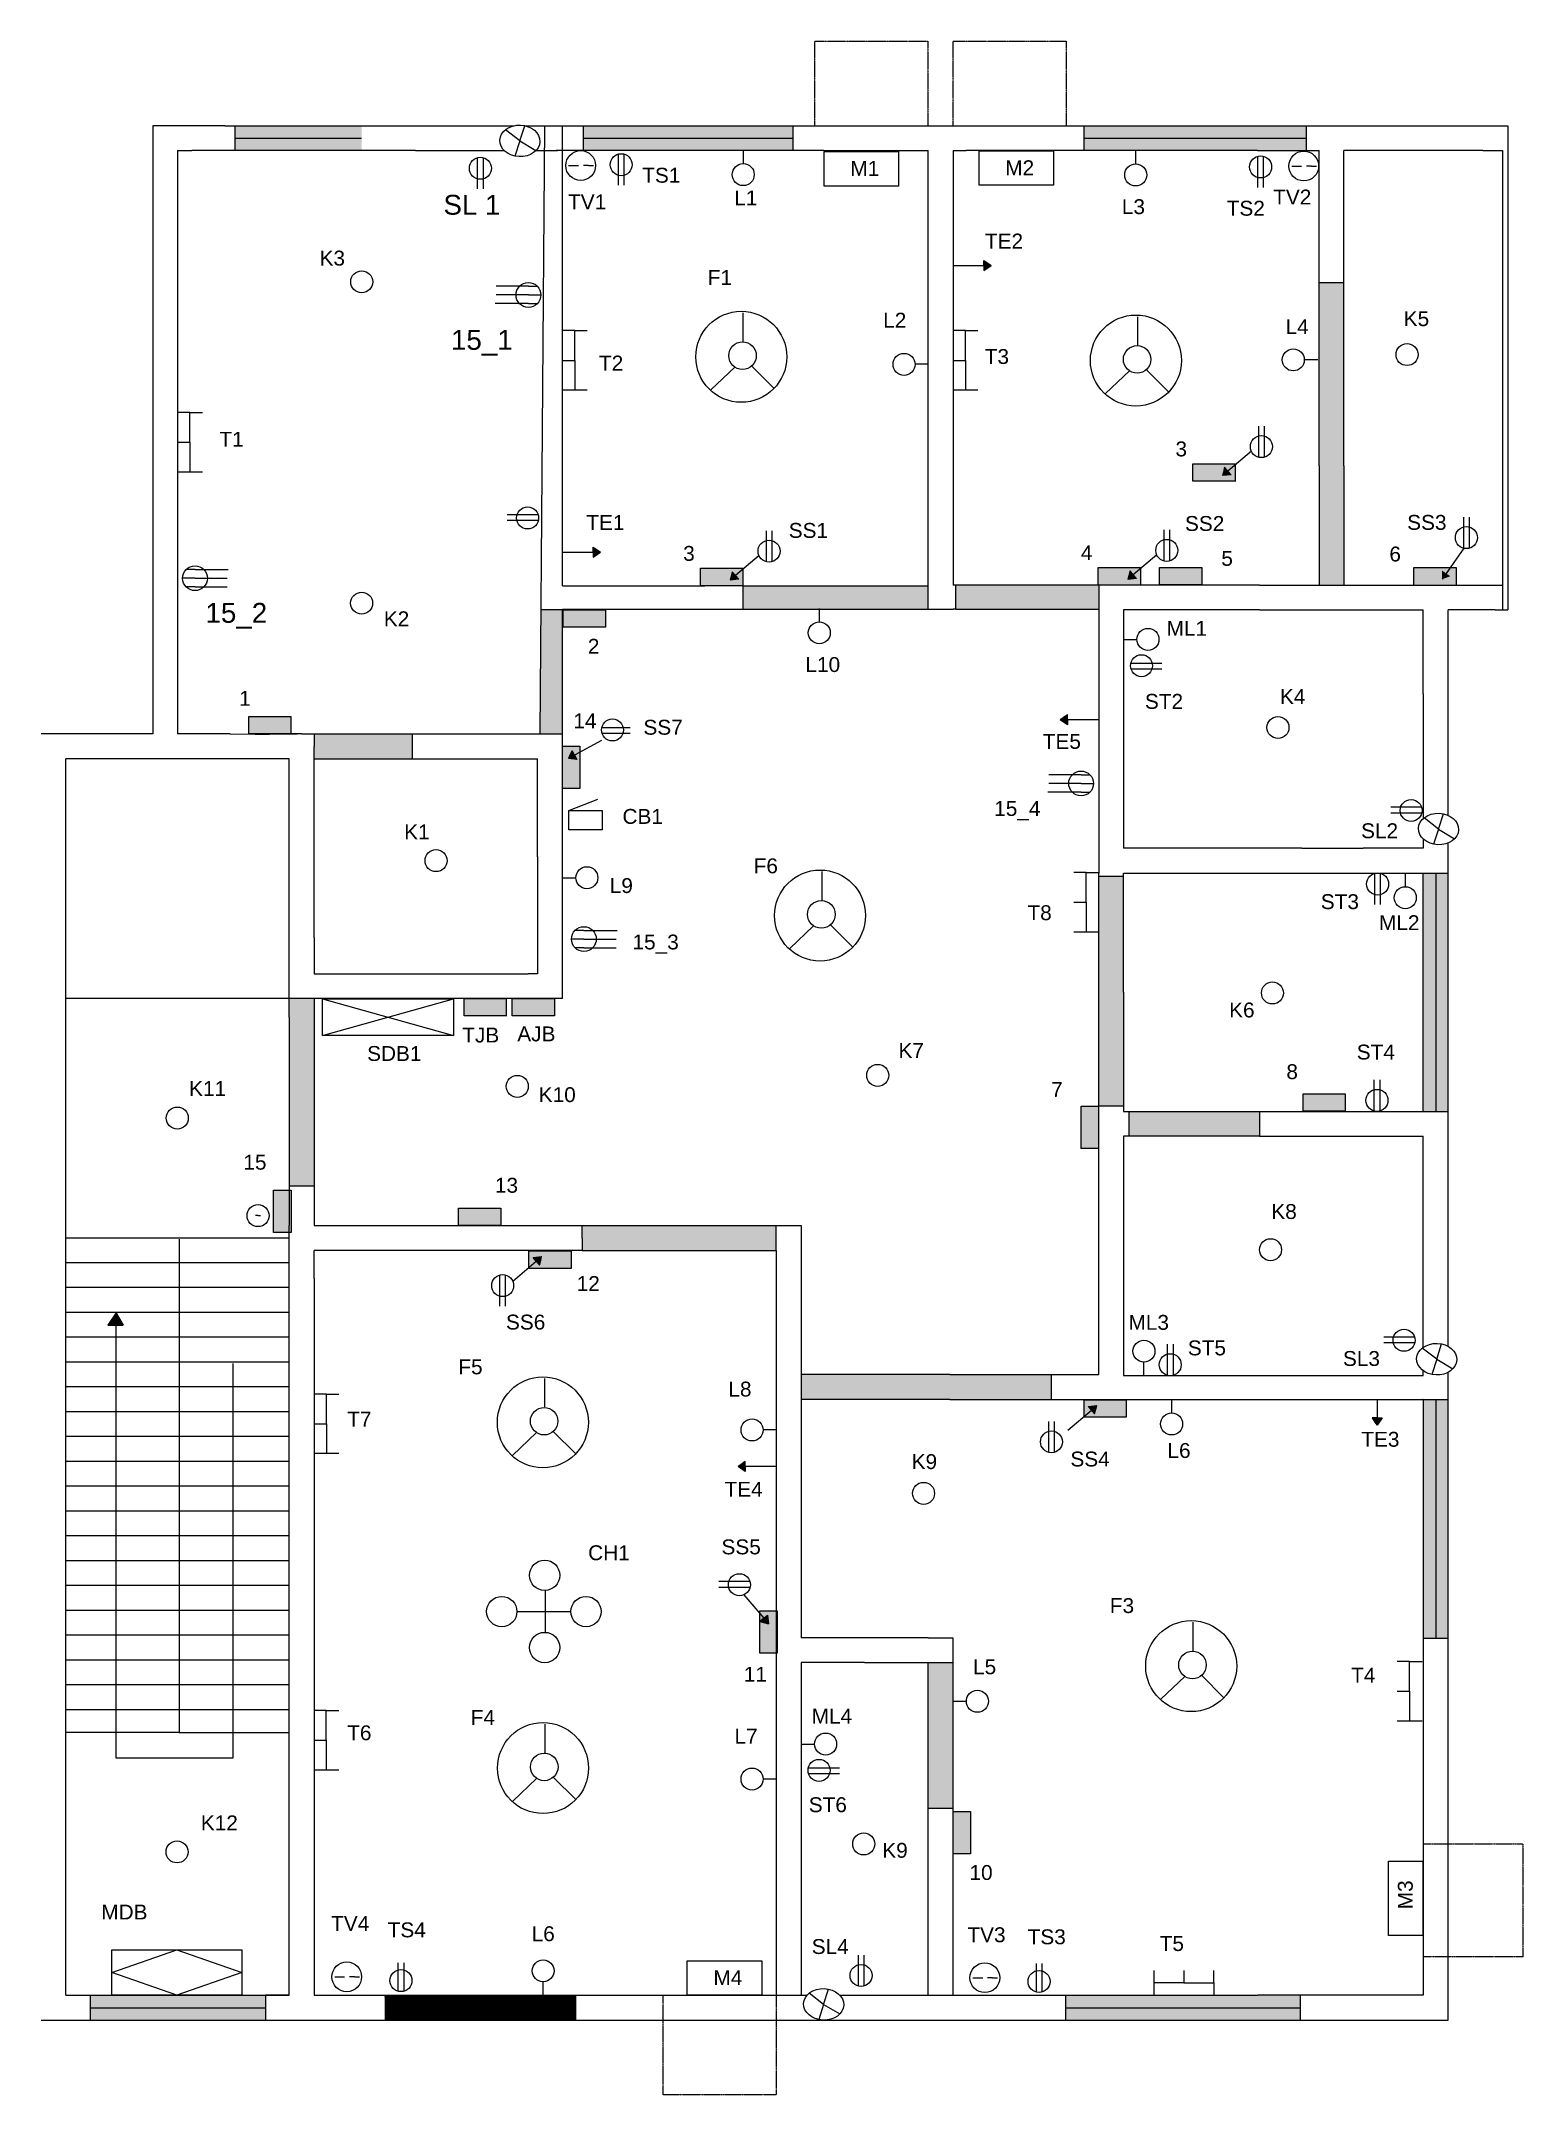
# Model space of a CAD drawing. Header units: inches. Extents: x 172 to 769, y 125 to 952.
import ezdxf

# ---------------------------------------------------------------- set-up
doc = ezdxf.new("R2010")
doc.units = ezdxf.units.IN
doc.header["$MEASUREMENT"] = 0
doc.linetypes.add('HIDDEN', pattern=[0.375, 0.25, -0.125])
doc.linetypes.add('HIDDEN2', pattern=[0.1875, 0.125, -0.0625])
doc.layers.add('A-Anno-Dims', color=7, linetype='Continuous', lineweight=30)
doc.layers.add('G-Anno-Nplt', color=7, linetype='HIDDEN2', lineweight=18, plot=False)
doc.styles.get("Standard").update_dxf_attribs({"font": 'arial.ttf'})

msp = doc.modelspace()

# ---------------------------------------------------------------- hatches: boundary and pattern name
h = msp.add_hatch(color=101)
h.dxf.hatch_style = 1
h.paths.add_polyline_path([(274.95, 912.85), (250.21, 912.85), (250.21, 907.85), (274.95, 907.85)])
h.paths.add_polyline_path([(274.95, 917.85), (250.21, 917.85), (250.21, 912.85), (274.95, 912.85)])
h = msp.add_hatch(color=101)
h.dxf.hatch_style = 1
h.paths.add_polyline_path([(301.16, 917.85), (250.21, 917.85), (250.21, 907.85), (301.16, 907.85)])
h = msp.add_hatch(color=101)
h.dxf.hatch_style = 1
h.paths.add_polyline_path([(474.96, 917.85), (390.52, 917.85), (390.52, 912.77), (474.96, 912.85)])
h.paths.add_polyline_path([(474.96, 912.85), (390.52, 912.77), (390.52, 907.85), (474.96, 907.85)])
h.paths.add_polyline_path([(681.76, 917.85), (667.04, 917.85), (592.1, 917.85), (592.1, 912.85), (681.76, 912.85)])
h.paths.add_polyline_path([(681.76, 912.85), (592.1, 912.85), (592.1, 907.85), (662.04, 907.85), (681.76, 907.85)])
at = {"true_color": 0xffffff}
h = msp.add_hatch(color=7, dxfattribs=at)
h.dxf.hatch_style = 1
h.paths.add_polyline_path([(551.81, 863.49), (551.81, 861.49), (554.67, 861.49)])
h.paths.add_polyline_path([(553.45, 860.64), (554.67, 861.49), (551.81, 861.49), (551.81, 859.49)])
at = {"true_color": 0x727430}
h = msp.add_hatch(color=67, dxfattribs=at)
h.dxf.hatch_style = 1
h.paths.add_polyline_path([(686.79, 780.85), (686.79, 732.85), (696.79, 732.85), (696.79, 780.85), (696.79, 854.7), (686.79, 854.7)])
h = msp.add_hatch(color=8)
h.dxf.hatch_style = 1
h.paths.add_polyline_path([(635.97, 781.65), (635.97, 774.64), (652.98, 774.64), (652.98, 781.65)])
at = {"true_color": 0xffffff}
h = msp.add_hatch(color=7, dxfattribs=at)
h.dxf.hatch_style = 1
h.paths.add_polyline_path([(651.35, 777.24), (650.06, 778.77), (647.88, 776.92)])
h.paths.add_polyline_path([(648.26, 778.36), (647.88, 776.92), (650.06, 778.77), (648.76, 780.29)])
h = msp.add_hatch(color=7, dxfattribs=at)
h.dxf.hatch_style = 1
h.paths.add_polyline_path([(394.47, 748.11), (394.47, 746.11), (397.33, 746.11)])
h.paths.add_polyline_path([(396.11, 745.26), (397.33, 746.11), (394.47, 746.11), (394.47, 744.11)])
h = msp.add_hatch(color=8)
h.dxf.hatch_style = 1
h.paths.add_polyline_path([(437.67, 739.57), (437.67, 732.55), (454.69, 732.55), (454.69, 739.57)])
h = msp.add_hatch(color=7, dxfattribs=at)
h.dxf.hatch_style = 1
h.paths.add_polyline_path([(453.06, 735.16), (451.76, 736.68), (449.58, 734.83)])
h.paths.add_polyline_path([(449.96, 736.27), (449.58, 734.83), (451.76, 736.68), (450.47, 738.21)])
h = msp.add_hatch(color=8)
h.dxf.hatch_style = 1
h.paths.add_polyline_path([(597.86, 739.86), (597.86, 732.85), (614.88, 732.85), (614.88, 739.86)])
h = msp.add_hatch(color=7, dxfattribs=at)
h.dxf.hatch_style = 1
h.paths.add_polyline_path([(613.25, 735.45), (611.95, 736.98), (609.77, 735.13)])
h.paths.add_polyline_path([(610.15, 736.57), (609.77, 735.13), (611.95, 736.98), (610.66, 738.5)])
h = msp.add_hatch(color=8)
h.dxf.hatch_style = 1
h.paths.add_polyline_path([(622.54, 739.94), (622.54, 732.92), (639.55, 732.92), (639.55, 739.94)])
h = msp.add_hatch(color=8)
h.dxf.hatch_style = 1
h.paths.add_polyline_path([(724.96, 739.9), (724.96, 732.88), (741.97, 732.88), (741.97, 739.9)])
h = msp.add_hatch(color=7, dxfattribs=at)
h.dxf.hatch_style = 1
h.paths.add_polyline_path([(739.66, 736.38), (738.01, 737.52), (736.38, 735.18)])
h.paths.add_polyline_path([(736.38, 736.67), (736.38, 735.18), (738.01, 737.52), (736.37, 738.67)])
at = {"true_color": 0x727430}
h = msp.add_hatch(color=67, dxfattribs=at)
h.dxf.hatch_style = 1
h.paths.add_polyline_path([(454.69, 732.52), (454.69, 723.18), (454.97, 723.18), (529.38, 723.18), (529.38, 732.55)])
at = {"true_color": 0x515323}
h = msp.add_hatch(color=59, dxfattribs=at)
h.dxf.hatch_style = 1
h.paths.add_polyline_path([(593.45, 723.18), (598.04, 723.18), (598.04, 732.85), (597.86, 732.85), (540.38, 732.85), (540.38, 732.55), (540.38, 723.18)])
at = {"true_color": 0x727430}
h = msp.add_hatch(color=67, dxfattribs=at)
h.dxf.hatch_style = 1
h.paths.add_polyline_path([(373.05, 672.85), (382.04, 672.85), (382.04, 722.87), (373.45, 722.87)])
h = msp.add_hatch(color=8)
h.dxf.hatch_style = 1
h.paths.add_polyline_path([(382.36, 722.87), (382.36, 715.85), (399.37, 715.85), (399.37, 722.87)])
h = msp.add_hatch(color=8)
h.dxf.hatch_style = 1
h.paths.add_polyline_path([(255.69, 679.9), (255.69, 672.88), (272.71, 672.88), (272.71, 679.9)])
at = {"true_color": 0xffffff}
h = msp.add_hatch(color=7, dxfattribs=at)
h.dxf.hatch_style = 1
h.paths.add_polyline_path([(585.43, 676.54), (585.43, 678.54), (582.57, 678.54)])
h.paths.add_polyline_path([(583.79, 679.4), (582.57, 678.54), (585.43, 678.54), (585.43, 680.54)])
at = {"true_color": 0x727430}
h = msp.add_hatch(color=67, dxfattribs=at)
h.dxf.hatch_style = 1
h.paths.add_polyline_path([(321.58, 662.85), (321.58, 672.85), (282.04, 672.85), (282.04, 667.85), (282.04, 662.85)])
h = msp.add_hatch(color=8)
h.dxf.hatch_style = 1
h.paths.add_polyline_path([(389.1, 667.9), (382.08, 667.9), (382.08, 650.89), (389.1, 650.89)])
at = {"true_color": 0xffffff}
h = msp.add_hatch(color=7, dxfattribs=at)
h.dxf.hatch_style = 1
h.paths.add_polyline_path([(387.89, 662.57), (386.93, 664.33), (384.42, 662.96)])
h.paths.add_polyline_path([(385.08, 664.29), (384.42, 662.96), (386.93, 664.33), (385.97, 666.09)])
at = {"true_color": 0x515323}
h = msp.add_hatch(color=59, dxfattribs=at)
h.dxf.hatch_style = 1
h.paths.add_polyline_path([(598.04, 568.85), (598.04, 523.01), (608.04, 523.01), (608.04, 568.85), (608.04, 615.51), (598.04, 615.51)])
h = msp.add_hatch(color=101)
h.dxf.hatch_style = 1
h.paths.add_polyline_path([(733.79, 616.85), (728.79, 616.85), (728.79, 520.85), (733.79, 520.85)])
h.paths.add_polyline_path([(738.79, 616.85), (733.79, 616.85), (733.79, 520.85), (738.79, 520.85)])
at = {"true_color": 0x727430}
h = msp.add_hatch(color=67, dxfattribs=at)
h.dxf.hatch_style = 1
h.paths.add_polyline_path([(282.04, 558.85), (282.04, 566.31), (272.04, 566.31), (272.04, 558.85), (272.04, 490.83), (282.04, 490.83)])
at = {"true_color": 0x515323}
h = msp.add_hatch(color=59, dxfattribs=at)
h.dxf.hatch_style = 1
h.paths.add_polyline_path([(342.43, 566.29), (342.43, 559.28), (359.44, 559.28), (359.44, 566.29)])
at = {"true_color": 0xadddf7}
h = msp.add_hatch(color=141, dxfattribs=at)
h.dxf.hatch_style = 1
h.paths.add_polyline_path([(361.85, 566.32), (361.85, 559.31), (378.87, 559.31), (378.87, 566.32)])
h = msp.add_hatch(color=8)
h.dxf.hatch_style = 1
h.paths.add_polyline_path([(597.94, 522.93), (590.92, 522.93), (590.92, 505.92), (597.94, 505.92)])
h = msp.add_hatch(color=8)
h.dxf.hatch_style = 1
h.paths.add_polyline_path([(680.35, 527.9), (680.35, 520.88), (697.36, 520.88), (697.36, 527.9)])
at = {"true_color": 0x515323}
h = msp.add_hatch(color=59, dxfattribs=at)
h.dxf.hatch_style = 1
h.paths.add_polyline_path([(662.79, 510.85), (662.79, 520.85), (610.21, 520.85), (610.21, 510.85)])
h = msp.add_hatch(color=8)
h.dxf.hatch_style = 1
h.paths.add_polyline_path([(272.74, 489.12), (265.73, 489.12), (265.73, 472.1), (272.74, 472.1)])
h = msp.add_hatch(color=8)
h.dxf.hatch_style = 1
h.paths.add_polyline_path([(340.23, 481.9), (340.23, 474.88), (357.24, 474.88), (357.24, 481.9)])
at = {"true_color": 0x727430}
h = msp.add_hatch(color=67, dxfattribs=at)
h.dxf.hatch_style = 1
h.paths.add_polyline_path([(390.04, 474.85), (390.04, 469.85), (390.04, 464.85), (468.18, 464.85), (468.18, 474.85)])
h = msp.add_hatch(color=8)
h.dxf.hatch_style = 1
h.paths.add_polyline_path([(385.58, 457.61), (385.58, 464.62), (368.57, 464.62), (368.57, 457.61)])
at = {"true_color": 0xffffff}
h = msp.add_hatch(color=7, dxfattribs=at)
h.dxf.hatch_style = 1
h.paths.add_polyline_path([(370.2, 462.02), (371.49, 460.49), (373.67, 462.35)])
h.paths.add_polyline_path([(373.3, 460.91), (373.67, 462.35), (371.49, 460.49), (372.79, 458.97)])
h = msp.add_hatch(color=7, dxfattribs=at)
h.dxf.hatch_style = 1
h.paths.add_polyline_path([(202.28, 439.71), (198.92, 434.74), (202.28, 434.74)])
h.paths.add_polyline_path([(202.28, 439.56), (202.28, 434.74), (205.16, 434.74)])
at = {"true_color": 0x727430}
h = msp.add_hatch(color=67, dxfattribs=at)
h.dxf.hatch_style = 1
h.paths.add_polyline_path([(478.18, 414.85), (478.18, 404.85), (538.04, 404.85), (578.93, 404.85), (578.93, 414.85), (538.04, 414.85)])
h = msp.add_hatch(color=8)
h.dxf.hatch_style = 1
h.paths.add_polyline_path([(609.17, 397.64), (609.17, 404.65), (592.16, 404.65), (592.16, 397.64)])
at = {"true_color": 0xffffff}
h = msp.add_hatch(color=7, dxfattribs=at)
h.dxf.hatch_style = 1
h.paths.add_polyline_path([(593.79, 402.05), (595.09, 400.52), (597.26, 402.37)])
h.paths.add_polyline_path([(596.89, 400.93), (597.26, 402.37), (595.09, 400.52), (596.38, 399)])
h = msp.add_hatch(color=7, dxfattribs=at)
h.dxf.hatch_style = 1
h.paths.add_polyline_path([(712.17, 397.36), (710.17, 397.36), (710.17, 394.5)])
h.paths.add_polyline_path([(709.32, 395.72), (710.17, 394.5), (710.17, 397.36), (708.17, 397.36)])
h = msp.add_hatch(color=101)
h.dxf.hatch_style = 1
h.paths.add_polyline_path([(733.79, 404.85), (728.79, 404.85), (728.79, 400.34), (728.79, 308.61), (733.79, 308.61)])
h.paths.add_polyline_path([(738.79, 404.85), (733.79, 404.85), (733.79, 308.61), (738.79, 308.61), (738.79, 313.85)])
at = {"true_color": 0x515323}
h = msp.add_hatch(color=59, dxfattribs=at)
h.dxf.hatch_style = 1
h.paths.add_polyline_path([(529.35, 240.04), (539.35, 240.04), (539.35, 278.85), (539.35, 298.85), (529.35, 298.85), (529.35, 278.85)])
h.paths.add_polyline_path([(727.84, 197.37), (727.84, 212.01), (715.48, 212.01), (715.48, 197.37)], flags=9)
h.paths.add_polyline_path([(543.58, 208), (555.91, 208), (555.91, 220.37), (543.58, 220.37)], flags=9)
h.paths.add_polyline_path([(543.46, 182.92), (561.84, 182.92), (561.84, 195.29), (543.46, 195.29)], flags=9)
h.paths.add_polyline_path([(567.73, 182.01), (586.1, 182.01), (586.1, 194.37), (567.73, 194.37)], flags=9)
h.paths.add_polyline_path([(698.04, 287.48), (710.82, 287.48), (710.82, 299.84), (698.04, 299.84)], flags=9)
h.paths.add_polyline_path([(600.34, 315.5), (613.12, 315.5), (613.12, 327.87), (600.34, 327.87)], flags=9)
h.paths.add_polyline_path([(545.3, 290.87), (557.63, 290.87), (557.63, 303.24), (545.3, 303.24)], flags=9)
h.paths.add_polyline_path([(520.59, 373.49), (533.85, 373.49), (533.85, 385.86), (520.59, 385.86)], flags=9)
h.paths.add_polyline_path([(584.77, 374.45), (603.61, 374.45), (603.61, 386.82), (584.77, 386.82)], flags=9)
h.paths.add_polyline_path([(623.62, 377.95), (635.95, 377.95), (635.95, 390.32), (623.62, 390.32)], flags=9)
h.paths.add_polyline_path([(702.11, 382.48), (720.48, 382.48), (720.48, 394.85), (702.11, 394.85)], flags=9)
at = {"true_color": 0xffffff}
h = msp.add_hatch(color=7, dxfattribs=at)
h.dxf.hatch_style = 1
h.paths.add_polyline_path([(455.68, 375.77), (455.68, 377.77), (452.83, 377.77)])
h.paths.add_polyline_path([(454.05, 378.63), (452.83, 377.77), (455.68, 377.77), (455.68, 379.77)])
h = msp.add_hatch(color=8)
h.dxf.hatch_style = 1
h.paths.add_polyline_path([(468.56, 319.69), (461.55, 319.69), (461.55, 302.68), (468.56, 302.68)])
h = msp.add_hatch(color=7, dxfattribs=at)
h.dxf.hatch_style = 1
h.paths.add_polyline_path([(464.66, 317.98), (463.14, 316.68), (464.99, 314.51)])
h.paths.add_polyline_path([(463.55, 314.88), (464.99, 314.51), (463.14, 316.68), (461.62, 315.39)])
h = msp.add_hatch(color=8)
h.dxf.hatch_style = 1
h.paths.add_polyline_path([(546.4, 238.86), (539.39, 238.86), (539.39, 221.85), (546.4, 221.85)])
h = msp.add_hatch(color=101)
h.dxf.hatch_style = 1
h.paths.add_polyline_path([(262.47, 164.85), (191.88, 164.85), (191.88, 159.85), (262.47, 159.85)])
h.paths.add_polyline_path([(262.47, 159.85), (191.88, 159.85), (191.88, 154.85), (262.47, 154.85)])
h = msp.add_hatch()
h.set_pattern_fill('ANSI31', color=101)
h.set_pattern_definition([(45, (-610.19373, 129.95051), (-0.088388348, 0.088388348), [])])
h.paths.add_polyline_path([(387.29, 164.85), (310.6, 164.85), (310.6, 159.85), (387.29, 159.85)])
h.paths.add_polyline_path([(387.29, 159.85), (310.6, 159.85), (310.6, 154.85), (387.29, 154.85)])
h = msp.add_hatch(color=101)
h.dxf.hatch_style = 1
h.paths.add_polyline_path([(679.27, 164.85), (662.18, 164.85), (584.66, 164.85), (584.66, 159.85), (679.27, 159.85)])
h.paths.add_polyline_path([(679.27, 159.85), (584.66, 159.85), (584.66, 154.85), (679.27, 154.85)])

# ---------------------------------------------------------------- linework, layer by layer
for p, q in [((222.01, 917.85), (217.01, 917.85)), ((217.01, 917.85), (217.01, 857.91)), ((234.85, 917.85), (222.01, 917.85)), ((246.01, 917.85), (234.85, 917.85)), ((246.01, 917.85), (333.83, 917.85)), ((250.21, 907.85), (250.21, 917.85)), ((250.21, 912.85), (274.95, 912.85)), ((274.95, 912.85), (301.16, 912.85)), ((333.83, 917.85), (362.6, 917.85)), ((356.96, 917.85), (362.6, 917.85)), ((364.9, 911.73), (366.89, 917.85)), ((366.89, 917.85), (375.64, 917.85)), ((373.05, 672.85), (374.98, 917.85)), ((374.98, 917.85), (495.04, 917.85)), ((382.04, 732.52), (382.04, 917.85)), ((390.52, 907.69), (390.52, 917.85)), ((390.52, 912.77), (474.96, 912.85)), ((474.96, 907.85), (474.96, 917.85)), ((495.04, 917.85), (537.53, 917.85)), ((537.04, 917.85), (667.04, 917.85)), ((592.1, 917.85), (592.1, 907.85)), ((592.1, 912.85), (681.76, 912.85)), ((667.04, 917.85), (696.3, 917.85)), ((681.76, 907.85), (681.76, 917.85)), ((696.3, 917.85), (762.79, 917.85)), ((762.79, 917.85), (762.79, 912.85)), ((762.79, 912.85), (762.79, 727.85)), ((227.01, 907.85), (232.83, 907.85)), ((227.01, 907.85), (227.01, 672.85)), ((250.21, 907.85), (232.83, 907.85)), ((322.83, 907.85), (250.21, 907.85)), ((322.83, 907.85), (354.04, 907.85)), ((354.04, 907.85), (358.59, 907.85)), ((357.14, 907.85), (358.59, 907.85)), ((371.39, 907.85), (380.06, 907.85)), ((487.38, 907.85), (379.48, 907.85)), ((384.54, 901.8), (386.54, 901.8)), ((386.54, 901.8), (388.54, 901.8)), ((392.52, 901.8), (390.52, 901.8)), ((392.52, 901.8), (394.52, 901.8)), ((454.83, 907.99), (454.83, 902.55)), ((487.38, 907.85), (529.38, 907.85)), ((529.38, 723.18), (529.38, 907.85)), ((539.38, 907.85), (539.38, 732.85)), ((539.38, 907.85), (544.7, 907.85)), ((662.04, 907.85), (544.7, 907.85)), ((612.91, 907.85), (612.91, 902.41)), ((662.04, 907.85), (686.79, 907.85)), ((686.79, 780.85), (686.79, 907.85)), ((696.79, 780.85), (696.79, 907.85)), ((752.79, 907.85), (696.79, 907.85)), ((752.79, 907.85), (760.64, 907.85)), ((760.64, 907.85), (760.64, 732.85)), ((347.73, 893.49), (347.73, 892.46)), ((350.07, 893.49), (350.07, 892.46)), ((404.44, 894.93), (404.44, 893.9)), ((406.78, 894.93), (406.78, 893.9)), ((661.97, 894.05), (661.97, 893.02)), ((664.32, 894.05), (664.32, 893.02)), ((675.78, 901.61), (677.78, 901.61)), ((677.78, 901.61), (679.78, 901.61)), ((683.76, 901.61), (681.76, 901.61)), ((683.76, 901.61), (685.76, 901.61)), ((539.38, 861.49), (551.81, 861.49)), ((551.81, 861.49), (551.81, 863.49)), ((551.81, 863.49), (554.67, 861.49)), ((551.81, 861.49), (551.81, 859.49)), ((551.81, 861.49), (554.67, 861.49)), ((551.81, 859.49), (553.45, 860.64)), ((553.45, 860.64), (554.67, 861.49)), ((217.01, 857.91), (217.01, 728.36)), ((686.79, 854.7), (696.79, 854.7)), ((529.48, 821.77), (524.03, 821.77)), ((686.26, 823.56), (680.81, 823.56)), ((662.51, 795.77), (662.51, 796.81)), ((664.85, 795.77), (664.85, 796.81)), ((659.53, 786.82), (650.06, 778.77)), ((635.97, 774.64), (635.97, 781.65)), ((635.97, 781.65), (652.98, 781.65)), ((650.06, 778.77), (647.88, 776.92)), ((648.26, 778.36), (647.88, 776.92)), ((648.76, 780.29), (648.26, 778.36)), ((650.06, 778.77), (648.76, 780.29)), ((650.06, 778.77), (651.35, 777.24)), ((652.98, 781.66), (652.98, 774.6)), ((686.79, 780.85), (686.79, 732.85)), ((696.79, 780.85), (696.79, 732.85)), ((652.98, 774.64), (635.97, 774.64)), ((651.35, 777.24), (647.88, 776.92)), ((360.81, 761.12), (359.77, 761.12)), ((360.81, 758.78), (359.77, 758.78)), ((464.21, 753.69), (464.21, 754.72)), ((466.55, 753.69), (466.55, 754.72)), ((624.4, 753.98), (624.4, 755.01)), ((626.75, 753.98), (626.75, 755.01)), ((745.1, 759.15), (745.1, 760.18)), ((747.44, 759.15), (747.44, 760.18)), ((382.04, 746.11), (394.47, 746.11)), ((394.47, 746.11), (394.47, 748.11)), ((394.47, 748.11), (397.33, 746.11)), ((394.47, 746.11), (394.47, 744.11)), ((394.47, 746.11), (397.33, 746.11)), ((394.47, 744.11), (396.11, 745.26)), ((396.11, 745.26), (397.33, 746.11)), ((461.23, 744.73), (451.76, 736.68)), ((621.42, 745.02), (611.95, 736.98)), ((745.11, 747.72), (738.01, 737.52)), ((437.67, 732.55), (437.67, 739.57)), ((437.67, 739.57), (454.69, 739.57)), ((451.76, 736.68), (449.58, 734.83)), ((449.96, 736.27), (449.58, 734.83)), ((450.47, 738.21), (449.96, 736.27)), ((451.76, 736.68), (450.47, 738.21)), ((451.76, 736.68), (453.06, 735.16)), ((454.69, 739.57), (454.69, 732.52)), ((597.86, 732.85), (597.86, 739.86)), ((597.86, 739.86), (614.88, 739.86)), ((611.95, 736.98), (609.77, 735.13)), ((610.15, 736.57), (609.77, 735.13)), ((610.66, 738.5), (610.15, 736.57)), ((611.95, 736.98), (610.66, 738.5)), ((611.95, 736.98), (613.25, 735.45)), ((614.88, 739.87), (614.88, 732.81)), ((622.54, 732.92), (622.54, 739.94)), ((622.54, 739.94), (639.55, 739.94)), ((639.55, 739.94), (639.55, 732.88)), ((724.96, 732.88), (724.96, 739.9)), ((724.96, 739.9), (741.97, 739.9)), ((738.01, 737.52), (736.38, 735.18)), ((741.97, 739.9), (741.97, 732.85)), ((217.01, 728.36), (217.01, 672.85)), ((382.04, 732.52), (439.38, 732.52)), ((454.69, 732.55), (437.67, 732.55)), ((453.06, 735.16), (449.58, 734.83)), ((454.69, 732.52), (529.38, 732.55)), ((454.69, 732.52), (454.69, 723.18)), ((662.79, 732.85), (539.38, 732.85)), ((540.38, 732.85), (540.38, 732.55)), ((540.38, 732.55), (540.38, 723.18)), ((614.88, 732.85), (597.86, 732.85)), ((598.04, 732.88), (598.04, 722.3)), ((613.25, 735.45), (609.77, 735.13)), ((639.55, 732.92), (622.54, 732.92)), ((662.79, 732.85), (751.45, 732.85)), ((751.45, 732.85), (752.79, 732.85)), ((752.79, 732.85), (760.64, 732.85)), ((760.64, 732.85), (760.64, 722.85)), ((382.36, 722.87), (373.45, 722.87)), ((382.04, 723.18), (439.38, 723.18)), ((382.04, 566.31), (382.04, 723.18)), ((382.36, 715.85), (382.36, 722.87)), ((382.36, 722.87), (399.37, 722.87)), ((399.37, 722.87), (399.37, 715.81)), ((439.38, 723.18), (454.97, 723.18)), ((454.97, 723.18), (529.38, 723.18)), ((485.47, 723.43), (485.47, 717.99)), ((529.38, 723.18), (539.38, 723.18)), ((540.38, 723.18), (539.38, 723.18)), ((540.38, 723.18), (593.45, 723.18)), ((592.7, 723.18), (598.04, 723.18)), ((598.04, 723.18), (598.04, 621.85)), ((608.04, 722.85), (608.04, 626.85)), ((662.79, 722.85), (608.04, 722.85)), ((662.79, 722.85), (728.79, 722.85)), ((728.79, 688.96), (728.79, 722.85)), ((738.79, 640.07), (738.79, 722.85)), ((757.79, 722.85), (738.79, 722.85)), ((757.79, 722.85), (762.79, 722.85)), ((762.79, 727.85), (762.79, 722.85)), ((399.37, 715.85), (382.36, 715.85)), ((608.04, 710.91), (613.49, 710.91)), ((622.47, 701.43), (623.5, 701.43)), ((622.47, 699.08), (623.5, 699.08)), ((728.79, 688.96), (728.79, 638.78)), ((255.69, 672.88), (255.69, 679.9)), ((255.69, 679.9), (272.71, 679.9)), ((272.71, 679.9), (272.71, 672.85)), ((583.79, 679.4), (582.57, 678.54)), ((585.43, 678.54), (582.57, 678.54)), ((585.43, 676.54), (582.57, 678.54)), ((585.43, 680.54), (583.79, 679.4)), ((585.43, 678.54), (585.43, 680.54)), ((597.86, 678.54), (585.43, 678.54)), ((585.43, 678.54), (585.43, 676.54)), ((177.04, 672.85), (172.04, 672.85)), ((217.01, 672.85), (177.04, 672.85)), ((248.22, 672.85), (227.01, 672.85)), ((248.22, 672.85), (258.22, 672.8)), ((272.71, 672.88), (255.69, 672.88)), ((275.24, 672.84), (258.22, 672.84)), ((258.22, 672.8), (264.04, 672.8)), ((277.04, 672.85), (282.04, 672.85)), ((282.04, 672.85), (282.04, 667.85)), ((282.04, 672.85), (373.05, 672.85)), ((321.58, 672.85), (321.58, 662.85)), ((373.05, 672.85), (382.04, 672.85)), ((397.84, 670.28), (386.93, 664.33)), ((182.04, 585.85), (182.04, 662.85)), ((259.04, 662.85), (182.04, 662.85)), ((272.04, 662.85), (259.04, 662.85)), ((272.04, 558.85), (272.04, 662.85)), ((282.04, 590.85), (282.04, 667.85)), ((282.04, 662.85), (372.04, 662.85)), ((372.04, 623.42), (372.04, 662.85)), ((382.08, 650.89), (382.08, 667.9)), ((382.08, 667.9), (389.1, 667.9)), ((386.93, 664.33), (384.42, 662.96)), ((385.08, 664.29), (384.42, 662.96)), ((387.89, 662.57), (384.42, 662.96)), ((385.97, 666.09), (385.08, 664.29)), ((386.93, 664.33), (385.97, 666.09)), ((386.93, 664.33), (387.89, 662.57)), ((389.1, 667.9), (389.1, 650.89)), ((389.1, 650.89), (382.04, 650.89)), ((384.63, 642.06), (396.24, 646.61)), ((716.69, 643.31), (715.66, 643.31)), ((716.69, 640.97), (715.66, 640.97)), ((734.92, 634.56), (736.92, 640.68)), ((728.79, 630.51), (728.79, 626.85)), ((738.79, 621.85), (738.79, 628.92)), ((372.04, 623.42), (372.04, 576.31)), ((598.04, 621.85), (598.04, 616.85)), ((679.89, 626.85), (608.04, 626.85)), ((679.89, 626.85), (704.63, 626.85)), ((728.79, 626.85), (704.63, 626.85)), ((738.79, 515.85), (738.79, 621.85)), ((382.04, 614.92), (387.49, 614.92)), ((598.04, 568.85), (598.04, 616.85)), ((608.04, 615.51), (598.04, 615.51)), ((608.04, 616.85), (679.89, 616.85)), ((608.04, 568.85), (608.04, 616.85)), ((679.89, 616.85), (704.63, 616.85)), ((704.63, 616.85), (728.79, 616.85)), ((721.52, 616.77), (721.52, 611.32)), ((728.79, 520.85), (728.79, 616.85)), ((728.79, 616.85), (738.79, 616.85)), ((733.79, 616.85), (733.79, 520.85)), ((709.13, 605.2), (709.13, 604.17)), ((711.47, 605.2), (711.47, 604.17)), ((282.04, 590.85), (282.04, 576.31)), ((182.04, 469.85), (182.04, 585.85)), ((282.04, 576.31), (354.04, 576.31)), ((354.04, 576.31), (368.28, 576.31)), ((372.04, 576.31), (368.28, 576.31)), ((282.04, 566.31), (182.04, 566.31)), ((282.04, 566.31), (282.04, 558.85)), ((382.04, 566.31), (282.04, 566.31)), ((285.38, 566.15), (338.16, 551.35)), ((285.38, 551.35), (338.16, 566.15)), ((342.43, 559.28), (342.43, 566.29)), ((342.43, 566.29), (359.44, 566.29)), ((359.44, 566.3), (359.44, 559.24)), ((361.85, 559.31), (361.85, 566.32)), ((361.85, 566.32), (378.87, 566.32)), ((378.87, 566.32), (378.87, 559.27)), ((598.04, 414.85), (598.04, 568.85)), ((608.04, 568.85), (608.04, 520.85)), ((272.04, 558.85), (272.04, 474.85)), ((282.04, 558.85), (282.04, 474.85)), ((359.44, 559.28), (342.43, 559.28)), ((378.87, 559.31), (361.85, 559.31)), ((709.04, 532.47), (709.04, 533.5)), ((711.39, 532.47), (711.39, 533.5)), ((590.92, 505.92), (590.92, 522.93)), ((590.92, 522.93), (597.94, 522.93)), ((597.94, 522.93), (597.94, 505.92)), ((608.04, 523.01), (598.04, 523.01)), ((680.35, 520.88), (680.35, 527.9)), ((680.35, 527.9), (697.36, 527.9)), ((697.36, 527.9), (697.36, 520.85)), ((608.04, 520.85), (662.79, 520.85)), ((610.21, 520.85), (610.21, 510.85)), ((662.79, 520.85), (728.79, 520.85)), ((662.79, 520.85), (662.79, 510.85)), ((697.36, 520.88), (680.35, 520.88)), ((728.79, 520.85), (738.79, 520.85)), ((738.79, 426.19), (738.79, 515.85)), ((597.94, 505.92), (590.88, 505.92)), ((608.04, 510.85), (608.04, 414.43)), ((662.79, 510.85), (608.04, 510.85)), ((662.79, 510.85), (724.06, 510.85)), ((724.06, 510.85), (728.79, 510.85)), ((728.79, 425.84), (728.79, 510.85)), ((265.73, 472.1), (265.73, 489.12)), ((265.73, 489.12), (272.74, 489.12)), ((272.04, 490.83), (282.04, 490.83)), ((272.74, 489.12), (272.74, 472.1)), ((340.23, 474.88), (340.23, 481.9)), ((340.23, 481.9), (357.24, 481.9)), ((357.24, 481.9), (357.24, 474.85)), ((259.46, 478.86), (258.46, 478.86)), ((259.46, 478.86), (260.46, 478.86)), ((272.75, 472.1), (265.69, 472.1)), ((272.04, 469.85), (272.04, 474.85)), ((282.04, 474.85), (390.04, 474.85)), ((357.24, 474.88), (340.23, 474.88)), ((390.04, 469.85), (390.04, 474.85)), ((390.04, 474.85), (468.18, 474.85)), ((468.18, 464.85), (468.18, 474.85)), ((468.18, 474.85), (478.18, 474.85)), ((478.18, 474.85), (478.18, 464.85)), ((182.04, 164.85), (182.04, 469.85)), ((272.04, 469.85), (182.04, 469.85)), ((227.62, 469.39), (227.62, 279.82)), ((272.04, 164.85), (272.04, 469.85)), ((390.04, 464.85), (282.04, 464.85)), ((282.04, 453.54), (282.04, 464.85)), ((368.57, 457.6), (368.57, 464.66)), ((368.57, 464.62), (385.58, 464.62)), ((385.58, 464.62), (385.58, 457.61)), ((390.04, 469.85), (390.04, 464.85)), ((390.04, 464.85), (468.18, 464.85)), ((468.18, 464.85), (468.18, 164.85)), ((478.18, 464.85), (478.18, 318.85)), ((272.04, 459.85), (182.04, 459.85)), ((362.03, 452.45), (371.49, 460.49)), ((385.58, 457.61), (368.57, 457.61)), ((370.2, 462.02), (373.67, 462.35)), ((371.49, 460.49), (370.2, 462.02)), ((371.49, 460.49), (373.67, 462.35)), ((371.49, 460.49), (372.79, 458.97)), ((372.79, 458.97), (373.3, 460.91)), ((373.3, 460.91), (373.67, 462.35)), ((272.04, 449.85), (182.04, 449.85)), ((282.04, 453.54), (282.04, 164.85)), ((272.04, 439.85), (182.04, 439.85)), ((202.27, 439.7), (198.92, 434.74)), ((202.28, 260.33), (202.28, 439.56)), ((202.28, 439.56), (205.16, 434.74)), ((356.7, 443.49), (356.7, 442.46)), ((359.04, 443.49), (359.04, 442.46)), ((198.92, 434.74), (205.16, 434.74)), ((272.04, 429.85), (182.04, 429.85)), ((195.62, 429.85), (195.57, 429.78)), ((625.78, 426.01), (625.78, 427.04)), ((628.13, 426.01), (628.13, 427.04)), ((713.86, 429.95), (712.83, 429.95)), ((713.86, 427.6), (712.83, 427.6)), ((734.19, 421.04), (736.18, 427.16)), ((272.04, 419.85), (182.04, 419.85)), ((249.27, 419.32), (249.27, 260.33)), ((538.04, 414.85), (478.18, 414.85)), ((538.04, 414.85), (598.04, 414.85)), ((578.93, 414.85), (578.93, 404.85)), ((608.04, 414.43), (704.04, 414.43)), ((616.29, 414.43), (616.29, 419.87)), ((704.04, 414.43), (728.79, 414.43)), ((728.79, 414.43), (728.79, 416.39)), ((738.79, 409.85), (738.79, 415.75)), ((272.04, 409.85), (182.04, 409.85)), ((738.79, 313.85), (738.79, 409.85)), ((272.04, 399.85), (182.04, 399.85)), ((538.04, 404.85), (478.18, 404.85)), ((538.04, 404.85), (703.83, 404.85)), ((585.62, 392.47), (595.09, 400.52)), ((592.16, 397.63), (592.16, 404.69)), ((592.16, 404.65), (609.17, 404.65)), ((609.17, 397.64), (592.16, 397.64)), ((593.79, 402.05), (597.26, 402.37)), ((595.09, 400.52), (593.79, 402.05)), ((595.09, 400.52), (597.26, 402.37)), ((595.09, 400.52), (596.38, 399)), ((596.38, 399), (596.89, 400.93)), ((596.89, 400.93), (597.26, 402.37)), ((609.17, 404.65), (609.17, 397.64)), ((627.4, 404.78), (627.4, 399.34)), ((703.83, 404.85), (728.58, 404.85)), ((710.17, 397.36), (708.17, 397.36)), ((708.17, 397.36), (709.32, 395.72)), ((710.17, 404.62), (710.17, 397.36)), ((710.17, 397.36), (712.17, 397.36)), ((710.17, 397.36), (710.17, 394.5)), ((712.17, 397.36), (710.17, 394.5)), ((728.79, 404.85), (728.58, 404.85)), ((728.79, 404.85), (728.79, 400.34)), ((728.79, 404.85), (738.79, 404.85)), ((728.79, 400.34), (728.79, 164.85)), ((733.79, 404.85), (733.79, 308.61)), ((272.04, 389.85), (182.04, 389.85)), ((468.28, 392.57), (462.83, 392.57)), ((577.95, 394.95), (577.95, 395.98)), ((580.29, 394.95), (580.29, 395.98)), ((709.32, 395.72), (710.17, 394.5)), ((272.04, 379.85), (182.04, 379.85)), ((454.05, 378.63), (452.83, 377.77)), ((455.68, 377.77), (452.83, 377.77)), ((455.68, 375.77), (452.83, 377.77)), ((455.68, 379.77), (454.05, 378.63)), ((455.68, 377.77), (455.68, 379.77)), ((468.11, 377.77), (455.68, 377.77)), ((455.68, 377.77), (455.68, 375.77)), ((272.04, 369.85), (182.04, 369.85)), ((272.04, 359.85), (182.04, 359.85)), ((272.04, 349.85), (182.04, 349.85)), ((272.04, 339.85), (182.04, 339.85)), ((446.13, 331.48), (445.1, 331.48)), ((272.04, 329.85), (182.04, 329.85)), ((446.13, 329.14), (445.1, 329.14)), ((455.09, 326.15), (463.14, 316.68)), ((272.04, 319.85), (182.04, 319.85)), ((461.55, 302.68), (461.55, 319.69)), ((461.55, 319.69), (468.56, 319.69)), ((463.14, 316.68), (461.62, 315.39)), ((461.62, 315.39), (463.55, 314.88)), ((463.14, 316.68), (464.66, 317.98)), ((463.14, 316.68), (464.99, 314.51)), ((463.55, 314.88), (464.99, 314.51)), ((464.66, 317.98), (464.99, 314.51)), ((468.56, 319.69), (468.56, 302.68)), ((478.18, 318.85), (478.18, 308.85)), ((272.04, 309.85), (182.04, 309.85)), ((529.35, 308.85), (478.18, 308.85)), ((529.35, 308.85), (539.35, 308.85)), ((539.35, 308.85), (539.35, 278.85)), ((738.79, 308.61), (728.79, 308.61)), ((738.79, 159.85), (738.79, 313.85)), ((272.04, 299.85), (182.04, 299.85)), ((468.57, 302.68), (461.51, 302.68)), ((478.18, 298.85), (478.18, 164.85)), ((503.77, 298.85), (478.18, 298.85)), ((503.77, 298.85), (539.35, 298.85)), ((529.35, 278.85), (529.35, 298.85)), ((272.04, 289.85), (182.04, 289.85)), ((539.35, 283.24), (544.79, 283.24)), ((272.04, 279.85), (182.04, 279.85)), ((227.62, 279.85), (227.62, 270.64)), ((529.35, 164.85), (529.35, 278.85)), ((539.35, 278.85), (539.35, 164.85)), ((227.62, 270.64), (182.04, 270.64)), ((227.62, 270.64), (272.04, 270.64)), ((478.18, 265.99), (483.63, 265.99)), ((249.27, 260.33), (202.28, 260.33)), ((492.61, 256.51), (493.64, 256.51)), ((468.24, 251.95), (462.8, 251.95)), ((492.61, 254.16), (493.64, 254.16)), ((539.39, 240.04), (529.35, 240.04)), ((539.39, 221.85), (539.39, 238.86)), ((539.39, 238.86), (546.4, 238.86)), ((546.4, 238.86), (546.4, 221.85)), ((546.41, 221.85), (539.35, 221.85)), ((200.49, 174.01), (226.69, 183.18)), ((226.69, 183.18), (252.89, 174.01)), ((226.69, 164.85), (200.49, 174.01)), ((252.89, 174.01), (226.69, 164.85)), ((501.26, 180.02), (501.26, 181.05)), ((503.61, 180.02), (503.61, 181.05)), ((290.31, 172.28), (292.31, 172.28)), ((292.31, 172.28), (294.31, 172.28)), ((298.28, 172.28), (296.28, 172.28)), ((298.28, 172.28), (300.28, 172.28)), ((374.31, 164.85), (374.31, 170.29)), ((487.26, 161.2), (489.25, 167.32)), ((547.32, 171.93), (549.32, 171.93)), ((549.32, 171.93), (551.32, 171.93)), ((555.3, 171.93), (553.3, 171.93)), ((555.3, 171.93), (557.3, 171.93)), ((182.04, 164.85), (272.04, 164.85)), ((191.88, 164.85), (191.88, 154.85)), ((191.88, 159.85), (262.47, 159.85)), ((252.89, 164.85), (272.04, 164.85)), ((272.04, 164.85), (262.47, 164.85)), ((262.47, 164.85), (262.47, 154.85)), ((282.04, 164.85), (436.52, 164.85)), ((310.6, 164.85), (310.6, 154.85)), ((310.6, 159.85), (387.29, 159.85)), ((387.29, 164.85), (387.29, 154.85)), ((436.66, 164.85), (438.18, 164.85)), ((438.18, 164.85), (448.18, 164.85)), ((448.18, 164.85), (480.55, 164.85)), ((488.31, 164.85), (488.45, 164.85)), ((493.78, 164.85), (508.18, 164.85)), ((493.78, 164.85), (498.31, 164.85)), ((518.18, 164.85), (662.18, 164.85)), ((584.66, 164.85), (584.66, 154.85)), ((584.66, 159.85), (679.27, 159.85)), ((728.79, 164.85), (662.18, 164.85)), ((679.27, 154.85), (679.27, 164.85)), ((738.79, 154.85), (738.79, 159.85)), ((172.04, 154.85), (177.04, 154.85)), ((177.04, 154.85), (277.04, 154.85)), ((277.04, 154.85), (443.04, 154.85)), ((443.04, 154.85), (555.04, 154.85)), ((555.04, 154.85), (709.04, 154.85)), ((709.04, 154.85), (733.79, 154.85)), ((733.79, 154.85), (738.79, 154.85))]:
    msp.add_line(p, q)
at = {"lineweight": 25}
for p, q in [((347.73, 904.92), (347.73, 893.49)), ((350.07, 904.92), (350.07, 893.49)), ((404.44, 906.36), (404.44, 894.93)), ((406.78, 906.36), (406.78, 894.93)), ((661.97, 905.48), (661.97, 894.05)), ((664.32, 905.48), (664.32, 894.05)), ((454.9, 830.94), (454.9, 842.42)), ((613.85, 829.44), (613.85, 840.92)), ((387.04, 835.31), (382.04, 835.31)), ((387.04, 823.31), (387.04, 835.31)), ((387.04, 835.31), (392.04, 835.31)), ((544.38, 835.31), (539.38, 835.31)), ((544.38, 823.31), (544.38, 835.31)), ((544.38, 835.31), (549.38, 835.31)), ((382.04, 823.31), (387.04, 823.31)), ((387.04, 823.31), (387.04, 811.31)), ((451.45, 820.61), (441.88, 811.42)), ((458.34, 820.99), (467.14, 812.19)), ((539.38, 823.31), (544.38, 823.31)), ((544.38, 823.31), (544.38, 811.31)), ((610.41, 819.1), (600.84, 809.92)), ((617.3, 819.48), (626.1, 810.68)), ((387.04, 811.31), (382.04, 811.31)), ((392.04, 811.31), (387.04, 811.31)), ((544.38, 811.31), (539.38, 811.31)), ((549.38, 811.31), (544.38, 811.31)), ((232.01, 802.32), (227.01, 802.32)), ((232.01, 790.32), (232.01, 802.32)), ((232.01, 802.32), (237.01, 802.32)), ((662.51, 784.35), (662.51, 795.77)), ((664.85, 784.35), (664.85, 795.77)), ((227.01, 790.32), (232.01, 790.32)), ((232.01, 790.32), (232.01, 778.32)), ((232.01, 778.32), (227.01, 778.32)), ((237.01, 778.32), (232.01, 778.32)), ((372.24, 761.12), (360.81, 761.12)), ((372.24, 758.78), (360.81, 758.78)), ((464.21, 742.26), (464.21, 753.69)), ((466.55, 742.26), (466.55, 753.69)), ((624.4, 742.55), (624.4, 753.98)), ((626.75, 742.55), (626.75, 753.98)), ((745.1, 747.72), (745.1, 759.15)), ((747.44, 747.72), (747.44, 759.15)), ((611.04, 701.43), (622.47, 701.43)), ((611.04, 699.08), (622.47, 699.08)), ((397.96, 675.52), (409.39, 675.52)), ((397.96, 673.18), (409.39, 673.18)), ((728.12, 643.31), (716.69, 643.31)), ((728.12, 640.97), (716.69, 640.97)), ((486.64, 605.91), (486.64, 617.4)), ((592.99, 617.09), (587.99, 617.09)), ((592.99, 605.09), (592.99, 617.09)), ((592.99, 617.09), (597.99, 617.09)), ((709.13, 616.63), (709.13, 605.2)), ((711.47, 616.63), (711.47, 605.2)), ((587.99, 605.09), (592.99, 605.09)), ((592.99, 605.09), (592.99, 593.09)), ((490.08, 595.96), (498.89, 587.16)), ((483.19, 595.58), (473.63, 586.39)), ((592.99, 593.09), (587.99, 593.09)), ((597.99, 593.09), (592.99, 593.09)), ((709.04, 521.04), (709.04, 532.47)), ((711.39, 521.04), (711.39, 532.47)), ((356.7, 454.92), (356.7, 443.49)), ((359.04, 454.92), (359.04, 443.49)), ((625.78, 414.58), (625.78, 426.01)), ((628.13, 414.58), (628.13, 426.01)), ((725.29, 429.95), (713.86, 429.95)), ((725.29, 427.6), (713.86, 427.6)), ((286.98, 407.01), (281.98, 407.01)), ((286.98, 395.01), (286.98, 407.01)), ((286.98, 407.01), (291.98, 407.01)), ((374.99, 401.79), (374.99, 413.27)), ((281.98, 395.01), (286.98, 395.01)), ((286.98, 395.01), (286.98, 383.01)), ((371.54, 391.46), (361.98, 382.27)), ((378.43, 391.84), (387.24, 383.04)), ((577.95, 383.52), (577.95, 394.95)), ((580.29, 383.52), (580.29, 394.95)), ((286.98, 383.01), (281.98, 383.01)), ((291.98, 383.01), (286.98, 383.01)), ((457.56, 331.48), (446.13, 331.48)), ((375.1, 327.89), (375.1, 311.02)), ((457.56, 329.14), (446.13, 329.14)), ((363.71, 319.46), (385.22, 319.46)), ((636.13, 303.6), (636.13, 315.08)), ((723.28, 299.3), (718.28, 299.3)), ((723.28, 287.3), (723.28, 299.3)), ((723.28, 299.3), (728.28, 299.3)), ((632.69, 293.26), (623.12, 284.08)), ((639.58, 293.65), (648.38, 284.84)), ((718.28, 287.3), (723.28, 287.3)), ((723.28, 287.3), (723.28, 275.3)), ((286.93, 279.56), (281.93, 279.56)), ((286.93, 267.56), (286.93, 279.56)), ((286.93, 279.56), (291.93, 279.56)), ((375.04, 262.55), (375.04, 274.03)), ((723.28, 275.3), (718.28, 275.3)), ((728.28, 275.3), (723.28, 275.3)), ((281.93, 267.56), (286.93, 267.56)), ((286.93, 267.56), (286.93, 255.56)), ((481.18, 256.51), (492.61, 256.51)), ((286.93, 255.56), (281.93, 255.56)), ((291.93, 255.56), (286.93, 255.56)), ((371.6, 252.21), (362.03, 243.03)), ((378.49, 252.6), (387.29, 243.79)), ((481.18, 254.16), (492.61, 254.16)), ((315.94, 166.52), (315.94, 177.95)), ((318.28, 166.52), (318.28, 177.95)), ((501.26, 168.59), (501.26, 180.02)), ((503.61, 168.59), (503.61, 180.02)), ((572.95, 166.17), (572.95, 177.6)), ((575.29, 166.17), (575.29, 177.6)), ((620.4, 169.85), (620.4, 174.85)), ((632.4, 174.85), (632.4, 169.85)), ((644.4, 169.85), (644.4, 174.85)), ((632.4, 169.85), (620.4, 169.85)), ((620.4, 164.85), (620.4, 169.85)), ((632.4, 169.85), (644.4, 169.85)), ((644.4, 169.85), (644.4, 164.85))]:
    msp.add_line(p, q, dxfattribs=at)
at = {"linetype": 'HIDDEN'}
for p, q in [((592.7, 723.18), (598.04, 723.18)), ((277.04, 672.85), (264.04, 672.85))]:
    msp.add_line(p, q, dxfattribs=at)
for points in [[(487.44, 907.44), (517.42, 907.44), (517.42, 893.55), (487.44, 893.55)], [(549.85, 907.72), (579.83, 907.72), (579.83, 893.83), (549.85, 893.83)], [(384.63, 642.06), (398.11, 642.06), (398.11, 634.18), (384.63, 634.18)], [(285.38, 566.15), (338.16, 566.15), (338.16, 551.35), (285.38, 551.35)], [(714.73, 188.94), (714.73, 218.92), (728.62, 218.92), (728.62, 188.94)], [(432.32, 178.74), (462.3, 178.74), (462.3, 164.85), (432.32, 164.85)]]:
    msp.add_lwpolyline(points, close=True)
at = {"lineweight": 25}
msp.add_lwpolyline([(200.49, 183.18), (252.89, 183.18), (252.89, 164.85), (200.49, 164.85)], close=True, dxfattribs=at)
for centre, radius in [((349.01, 900.69), 4.43), ((405.71, 902.13), 4.43), ((454.86, 898.15), 4.43), ((612.95, 898.01), 4.43), ((663.25, 901.24), 4.43), ((301.2, 854.97), 4.43), ((368.35, 849.68), 5), ((454.07, 824.76), 18.32), ((613.03, 823.26), 18.32), ((454.58, 825.22), 5.55), ((613.54, 823.72), 5.55), ((676.41, 823.53), 4.43), ((722.24, 825.67), 4.43), ((519.63, 821.73), 4.43), ((663.58, 788.58), 4.43), ((368, 759.85), 4.43), ((746.16, 751.96), 4.43), ((465.28, 746.49), 4.43), ((625.47, 746.79), 4.43), ((234.05, 735.6), 5), ((301.17, 725.55), 4.43), ((485.5, 713.59), 4.43), ((617.89, 710.95), 4.43), ((615.28, 700.36), 4.43), ((402.2, 674.46), 4.43), ((670.24, 675.45), 4.43), ((590.97, 652.92), 5), ((723.89, 642.04), 4.43), ((331.14, 621.84), 4.43), ((391.89, 614.95), 4.43), ((485.82, 599.73), 18.32), ((710.4, 612.39), 4.43), ((486.33, 600.2), 5.55), ((721.55, 606.92), 4.43), ((390.67, 590.24), 5), ((668.03, 568.53), 4.43), ((509.06, 535.36), 4.43), ((363.87, 530.93), 4.43), ((710.11, 525.27), 4.43), ((226.92, 518.16), 4.43), ((259.46, 478.86), 4.43), ((667.26, 465.12), 4.43), ((357.97, 450.68), 4.43), ((721.05, 428.67), 4.43), ((616.26, 424.27), 4.43), ((626.85, 418.81), 4.43), ((374.17, 395.61), 18.32), ((374.68, 396.07), 5.55), ((627.43, 394.94), 4.43), ((458.43, 392.53), 4.43), ((579.02, 387.75), 4.43), ((527.5, 367.01), 4.43), ((374.89, 334), 6.11), ((453.33, 330.2), 4.43), ((357.62, 319.38), 6.11), ((391.54, 319.38), 6.11), ((635.31, 297.42), 18.32), ((374.89, 304.91), 6.11), ((635.82, 297.88), 5.55), ((549.19, 283.27), 4.43), ((374.22, 256.37), 18.32), ((488.03, 266.03), 4.43), ((374.73, 256.83), 5.55), ((485.42, 255.44), 4.43), ((458.4, 251.92), 4.43), ((226.81, 222.6), 4.43), ((503.4, 225.82), 4.43), ((317, 170.76), 4.43), ((374.27, 174.69), 4.43), ((502.33, 172.83), 4.43), ((574.02, 170.41), 4.43)]:
    msp.add_circle(centre, radius, dxfattribs=at)
for centre in [(389.4, 901.8), (680.64, 901.61), (295.16, 172.28), (552.18, 171.93)]:
    msp.add_circle(centre, 6)
for centre in [(364.9, 911.73), (734.92, 634.56), (734.19, 421.04), (487.26, 161.2)]:
    msp.add_ellipse(centre, major_axis=(-8.08, 0.32), ratio=0.784464)
at = {"layer": 'A-Anno-Dims', "lineweight": -3}
for p, q in [((364.9, 911.73), (359.07, 916.22)), ((364.9, 911.73), (362.9, 905.6)), ((364.9, 911.73), (371.39, 907.85)), ((734.92, 634.56), (729.1, 639.05)), ((734.92, 634.56), (732.93, 628.43)), ((734.92, 634.56), (741.42, 630.68)), ((734.19, 421.04), (728.36, 425.53)), ((734.19, 421.04), (732.19, 414.91)), ((734.19, 421.04), (740.68, 417.16)), ((487.26, 161.2), (481.43, 165.69)), ((487.26, 161.2), (485.26, 155.07)), ((487.26, 161.2), (493.75, 157.32))]:
    msp.add_line(p, q, dxfattribs=at)
at = {"layer": 'A-Anno-Dims'}
for p, q in [((364.9, 911.73), (364.9, 911.73)), ((364.9, 911.73), (364.9, 911.73)), ((364.9, 911.73), (364.9, 911.73)), ((734.92, 634.56), (734.92, 634.56)), ((734.92, 634.56), (734.92, 634.56)), ((734.92, 634.56), (734.92, 634.56)), ((734.19, 421.04), (734.19, 421.04)), ((734.19, 421.04), (734.19, 421.04)), ((734.19, 421.04), (734.19, 421.04)), ((487.26, 161.2), (487.26, 161.2)), ((487.26, 161.2), (487.26, 161.2)), ((487.26, 161.2), (487.26, 161.2))]:
    msp.add_line(p, q, dxfattribs=at)
at = {"layer": 'A-Anno-Dims', "lineweight": 25}
for p, q in [((368.35, 853.19), (355.35, 853.19)), ((368.35, 853.19), (371.91, 853.19)), ((368.35, 846.19), (354.94, 846.19)), ((363.35, 849.68), (355.35, 849.68)), ((368.35, 849.68), (363.35, 849.68)), ((368.35, 849.68), (373.35, 849.68)), ((368.35, 846.19), (371.93, 846.19)), ((234.05, 739.1), (230.47, 739.1)), ((234.05, 739.1), (247.45, 739.1)), ((234.05, 735.6), (229.05, 735.6)), ((234.05, 732.1), (230.49, 732.1)), ((234.05, 735.6), (239.05, 735.6)), ((234.05, 732.1), (247.05, 732.1)), ((239.05, 735.6), (247.05, 735.6)), ((590.97, 656.43), (577.97, 656.43)), ((590.97, 656.43), (594.53, 656.43)), ((590.97, 649.43), (577.56, 649.43)), ((585.97, 652.92), (577.97, 652.92)), ((590.97, 652.92), (585.97, 652.92)), ((590.97, 652.92), (595.97, 652.92)), ((590.97, 649.43), (594.55, 649.43)), ((390.67, 590.24), (385.67, 590.24)), ((390.67, 593.73), (387.09, 593.73)), ((390.67, 593.73), (404.08, 593.73)), ((390.67, 590.24), (395.67, 590.24)), ((395.67, 590.24), (403.67, 590.24)), ((390.67, 586.73), (387.11, 586.73)), ((390.67, 586.73), (403.67, 586.73))]:
    msp.add_line(p, q, dxfattribs=at)
at = {"layer": 'G-Anno-Nplt'}
for p, q in [((483.71, 917.85), (483.71, 951.93)), ((483.71, 951.93), (529.28, 951.93)), ((529.28, 951.93), (529.28, 917.85)), ((539.38, 917.85), (539.38, 951.93)), ((539.38, 951.93), (584.94, 951.93)), ((584.94, 951.93), (584.94, 917.85)), ((728.79, 225.91), (768.92, 225.91)), ((768.92, 225.91), (768.92, 180.35)), ((768.92, 180.35), (728.79, 180.35)), ((422.62, 124.71), (422.62, 164.85)), ((468.18, 164.85), (468.18, 124.71)), ((468.18, 124.71), (422.62, 124.71))]:
    msp.add_line(p, q, dxfattribs=at)
at = {"layer": 'G-Anno-Nplt', "linetype": 'ByBlock'}
msp.add_line((508.18, 164.85), (518.18, 164.85), dxfattribs=at)

# ---------------------------------------------------------------- texts
at = {"width": 48.5, "attachment_point": 1}
for s, insert, char_height in [('M1', (497.99, 903.63), 6), ('M2', (560.4, 903.9), 6), ('TS1', (414.18, 900.89), 6), ('SL 1', (334.1, 889.99), 8), ('TV1', (384.3, 890.14), 6), ('L1', (451.24, 891.74), 6), ('L3', (607.37, 888.24), 6), ('TS2', (649.61, 887.6), 6), ('TV2', (668.32, 892.11), 6), ('TE2', (552.22, 874.38), 6), ('K3', (284.21, 867.51), 6), ('F1', (440.59, 859.75), 6), ('15_1', (337.14, 835.59), 8), ('L2', (511.23, 842.5), 6), ('L4', (673.3, 839.9), 6), ('K5', (720.92, 843.12), 6), ('T3', (552.15, 827.88), 6), ('T2', (396.77, 825.24), 6), ('T1', (243.89, 794.54), 6), ('3', (628.97, 790.66), 6), ('SS3', (722.3, 761.07), 6), ('TE1', (391.67, 761.04), 6), ('SS1', (473.19, 757.84), 6), ('SS2', (632.8, 760.63), 6), ('3', (430.68, 748.58), 6), ('4', (590.87, 748.87), 6), ('5', (647.44, 746.58), 6), ('6', (715.13, 748.33), 6), ('15_2', (238.27, 725.64), 8), ('K2', (310.09, 722.24), 6), ('ML1', (625.39, 718.4), 6), ('2', (392.29, 711.18), 6), ('L10', (479.92, 703.82), 6), ('ST2', (616.66, 688.98), 6), ('K4', (671.05, 690.97), 6), ('14', (386.43, 681.13), 6), ('SS7', (414.67, 678.56), 6), ('TE5', (575.52, 672.86), 6), ('15_4', (555.96, 645.85), 6), ('CB1', (406.23, 642.65), 6), ('SL2', (703.73, 636.87), 6), ('K1', (318.29, 636.4), 6), ('F6', (459.07, 622.74), 6), ('L9', (401.1, 614.79), 6), ('T8', (569.35, 603.88), 6), ('ST3', (687.51, 608.32), 6), ('ML2', (710.96, 599.85), 6), ('15_3', (410.27, 592.07), 6), ('K6', (650.59, 564.69), 6), ('TJB', (341.69, 554.6), 6), ('AJB', (363.86, 555.05), 6), ('SDB1', (303.38, 547.16), 6), ('K7', (517.41, 548.41), 6), ('ST4', (701.98, 547.74), 6), ('8', (673.64, 539.84), 6), ('K11', (231.67, 533.05), 6), ('K10', (372.5, 530.59), 6), ('7', (578.91, 532.68), 6), ('15', (253.52, 503.38), 6), ('13', (354.85, 494.09), 6), ('K8', (667.58, 483.51), 6), ('12', (387.78, 454.51), 6), ('SS6', (359.3, 438.98), 6), ('ML3', (610.05, 438.87), 6), ('ST5', (633.95, 428.59), 6), ('SL3', (696.43, 424.32), 6), ('F5', (340.11, 420.95), 6), ('L8', (448.88, 412), 6), ('T7', (295.35, 399.85), 6), ('TE3', (703.81, 391.78), 6), ('K9', (522.71, 382.79), 6), ('SS4', (586.65, 383.83), 6), ('L6', (625.74, 387.25), 6), ('TE4', (447.33, 371.64), 6), ('SS5', (446.1, 348.44), 6), ('CH1', (392.4, 346.08), 6), ('F3', (602.53, 324.8), 6), ('L5', (547.42, 300.15), 6), ('11', (455.1, 297.13), 6), ('T4', (699.73, 296.75), 6), ('T6', (295.35, 273.56), 6), ('F4', (345.11, 279.76), 6), ('ML4', (482.42, 280.3), 6), ('L7', (451.35, 272.18), 6), ('ST6', (481.26, 244.6), 6), ('K12', (236.39, 237.28), 6), ('K9', (510.88, 226.23), 6), ('10', (546, 217.3), 6), ('MDB', (196.29, 201.37), 6), ('TV4', (288.87, 196.78), 6), ('TS4', (311.65, 194.19), 6), ('L6', (369.64, 192.64), 6), ('TV3', (545.16, 192.22), 6), ('TS3', (569.42, 191.39), 6), ('SL4', (482.46, 187.48), 6), ('T5', (622.62, 188.68), 6), ('M4', (442.87, 174.92), 6)]:
    msp.add_mtext(s, dxfattribs=dict(at, insert=insert, char_height=char_height))
at = {"insert": (251.84, 690.2), "char_height": 6, "attachment_point": 1}
msp.add_mtext('1', dxfattribs=at)
at = {"insert": (718.54, 199.49), "char_height": 6, "width": 48.5, "attachment_point": 1, "rotation": 90}
msp.add_mtext('M3', dxfattribs=at)

doc.saveas('drawing.dxf')
